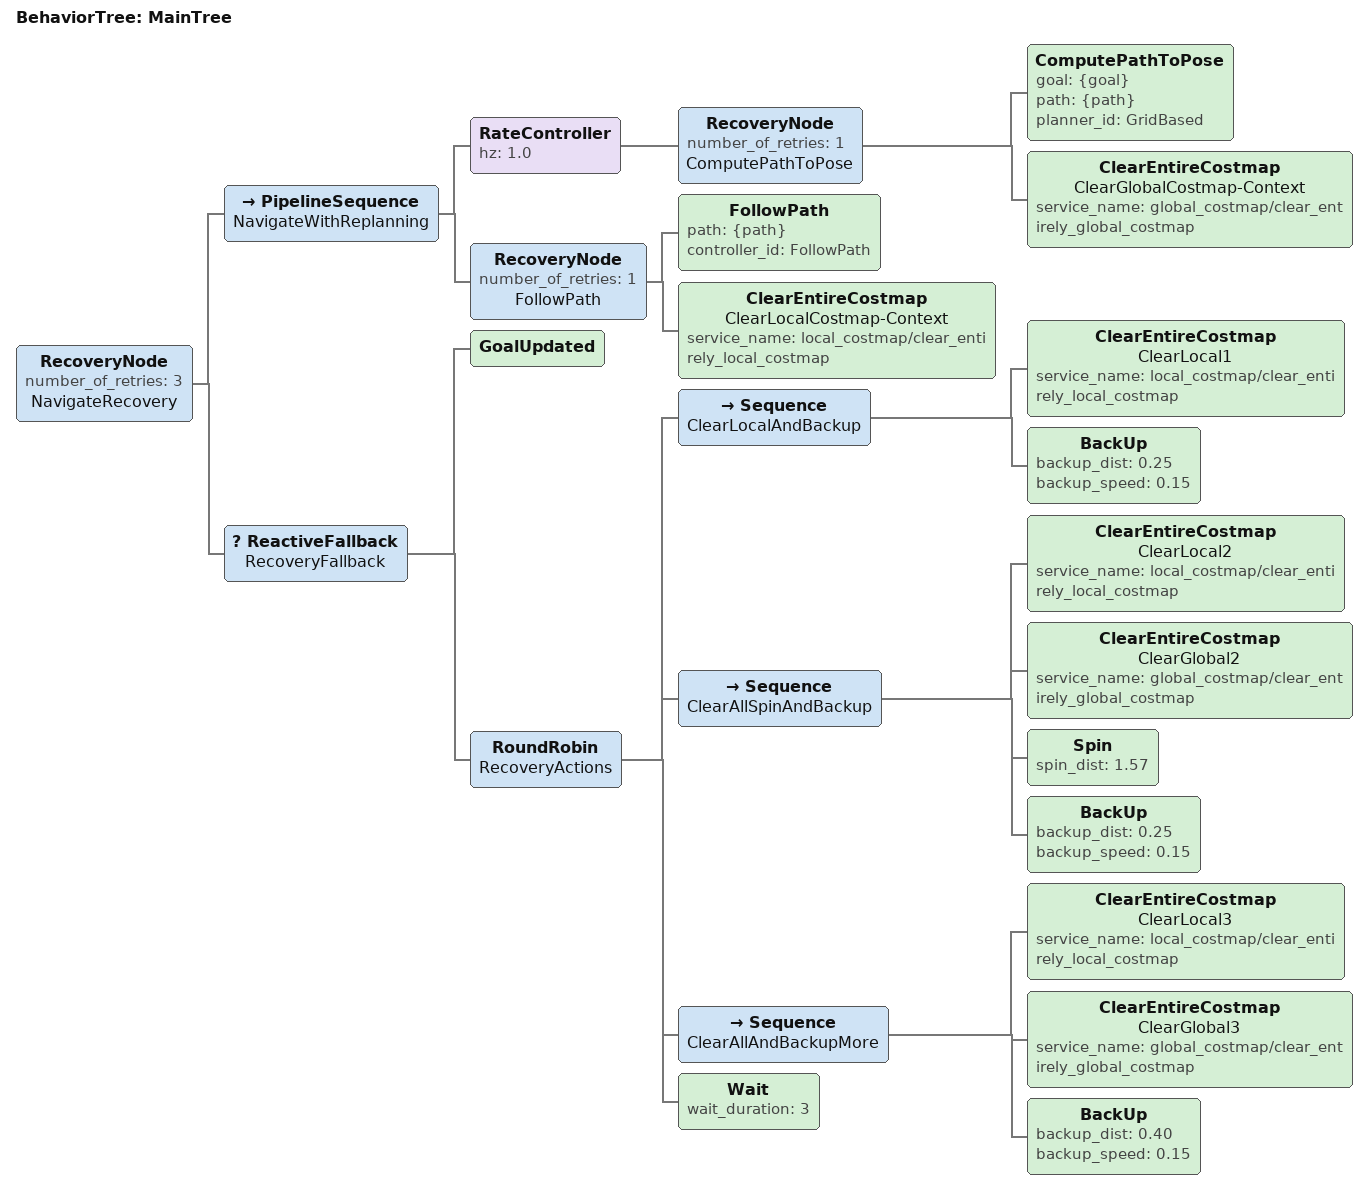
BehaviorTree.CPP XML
<root main_tree_to_execute="MainTree">
  <BehaviorTree ID="MainTree">
    <RecoveryNode number_of_retries="3" name="NavigateRecovery">
      <PipelineSequence name="NavigateWithReplanning">
        <RateController hz="1.0">
          <RecoveryNode number_of_retries="1" name="ComputePathToPose">
            <ComputePathToPose goal="{goal}" path="{path}" planner_id="GridBased"/>
            <ClearEntireCostmap name="ClearGlobalCostmap-Context" service_name="global_costmap/clear_entirely_global_costmap"/>
          </RecoveryNode>
        </RateController>
        <RecoveryNode number_of_retries="1" name="FollowPath">
          <FollowPath path="{path}" controller_id="FollowPath"/>
          <ClearEntireCostmap name="ClearLocalCostmap-Context" service_name="local_costmap/clear_entirely_local_costmap"/>
        </RecoveryNode>
      </PipelineSequence>
      <ReactiveFallback name="RecoveryFallback">
        <GoalUpdated/>
        <RoundRobin name="RecoveryActions">
          <!-- 1단계: local costmap 초기화 → 후진
               stale 장애물 제거 직후 BackUp → 코너 고착 탈출 -->
          <Sequence name="ClearLocalAndBackup">
            <ClearEntireCostmap name="ClearLocal1" service_name="local_costmap/clear_entirely_local_costmap"/>
            <BackUp backup_dist="0.25" backup_speed="0.15"/>
          </Sequence>
          <!-- 2단계: 전체 costmap 초기화 → Spin(90°) → 후진
               lethal space 탈출: 코너에서 회전으로 방향 전환 후 빈 공간 방향 후진 -->
          <Sequence name="ClearAllSpinAndBackup">
            <ClearEntireCostmap name="ClearLocal2" service_name="local_costmap/clear_entirely_local_costmap"/>
            <ClearEntireCostmap name="ClearGlobal2" service_name="global_costmap/clear_entirely_global_costmap"/>
            <Spin spin_dist="1.57"/>
            <BackUp backup_dist="0.25" backup_speed="0.15"/>
          </Sequence>
          <!-- 3단계: 전체 costmap 초기화 → 더 많이 후진 -->
          <Sequence name="ClearAllAndBackupMore">
            <ClearEntireCostmap name="ClearLocal3" service_name="local_costmap/clear_entirely_local_costmap"/>
            <ClearEntireCostmap name="ClearGlobal3" service_name="global_costmap/clear_entirely_global_costmap"/>
            <BackUp backup_dist="0.40" backup_speed="0.15"/>
          </Sequence>
          <!-- 4단계: 대기 — 센서 안정화 + costmap 재구성 후 재계획 -->
          <Wait wait_duration="3"/>
        </RoundRobin>
      </ReactiveFallback>
    </RecoveryNode>
  </BehaviorTree>
</root>
